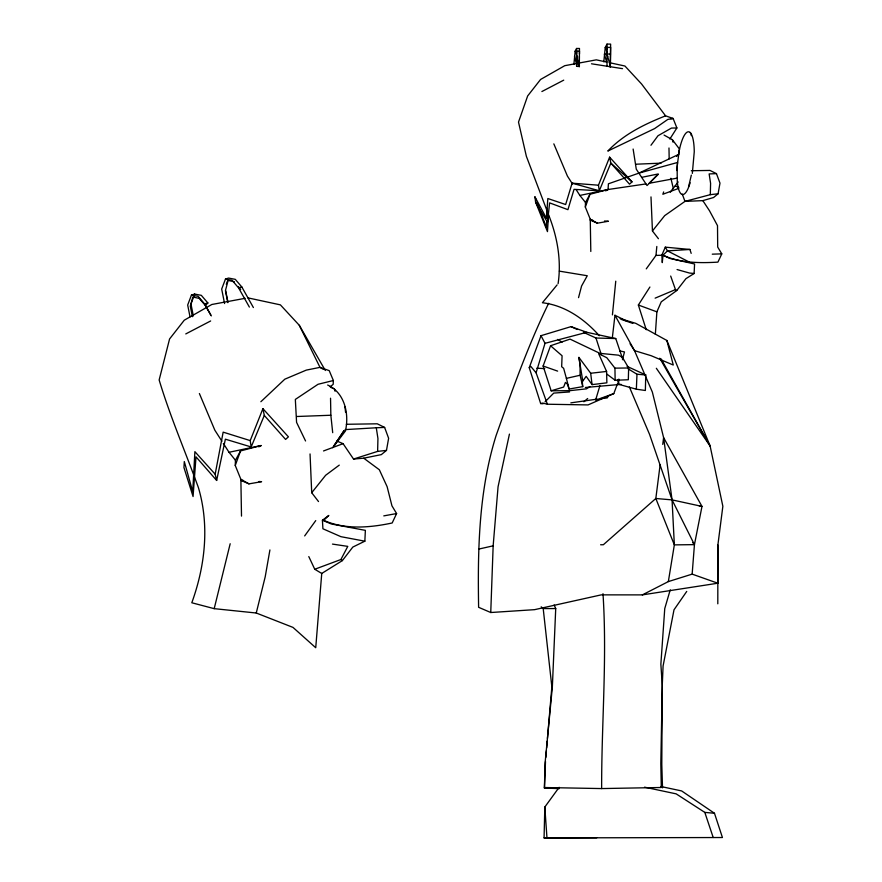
<?xml version="1.0" encoding="UTF-8"?>
<svg xmlns="http://www.w3.org/2000/svg" width="882" height="882" viewBox="0 0 882 882"><rect width="100%" height="100%" fill="white"/><g stroke="black" fill="none" stroke-linecap="round" stroke-linejoin="round"><path stroke-width="1.32" d="M670.243 589.815L664.752 608.569L660.861 664.19L662.283 685.546L660.816 763.481L661.291 787.494L601.645 788.574C601.469 723.626 607.246 658.589 602.99 593.696M548.637 303.298C527.8 345.976 512.023 390.836 496.114 435.51C478.728 491.076 477.625 549.585 478.617 607.301L490.745 612.516L534.602 609.66L601.237 594.865L642.339 594.887L717.805 583.222L717.882 545.032L722.854 506.279L710.12 446.016L666.869 340.474L635.779 323.352L620.101 318.611M717.882 545.032L717.805 603.817M579.265 65.896L579.474 51.112L576.574 51.112M603.795 61.795L605.273 47.419L607.003 44.1L610.631 44.1L610.333 67.297L610.631 47.419L607.003 47.419M577.126 64.386L577.269 57.749M559.276 788.618L544.426 788.078L545.076 763.062L552.352 686.968L555.726 608.569L554.139 604.986M660.805 786.501L681.643 790.933L714.475 813.27L722.435 837.525L544.073 837.9L544.811 807.041L559.155 787.306M336.935 441.077L343.076 443.668L353.528 459.048L377.617 451.397L377.937 438.497L376.283 427.77L345.105 429.611M627.124 366.405L645.756 374.949L645.359 390.494L636.352 389.194L618.657 384.298L617.444 379.8M690.176 182.806L688.114 188.472A31.52 8.147 -84.4 0 1 677.288 181.714L677.122 166.566L679.239 150.513A31.52 8.147 -84.4 0 1 688.622 131.782A31.52 8.147 -84.4 0 1 694.255 151.781L692.326 173.412M682.249 194.029L684.972 201.383L710.308 194.668L710.594 183.346L709.139 173.93L716.46 173.633L719.977 183.147L718.091 193.775L713.571 197.513L702.844 200.633L684.972 201.383L664.686 215.638L652.448 230.963L658.424 238.713M589.871 386.647L586.53 388.83L569.948 390.66L551.162 390.803L543.114 366.019L550.566 345.744L570.059 339.118L599.903 353.351L618.646 355.181L622.471 357.43L628.657 367.981L628.315 379.745L615.14 380.274L607.014 374.188M544.426 788.078L545.495 761.486M618.657 384.298L618.833 379.095M241.503 516.102L240.874 479.334L235.262 465.487L235.45 460.261L240.532 450.934L261.127 445.531L258.79 446.865M490.745 612.516L493.159 545.826L498.065 486.765L509.432 434.109M590.808 251.469L590.256 219.199L585.328 207.038L585.494 202.452L589.959 194.272L608.04 189.52L645.988 183.919M546.697 220.709L546.41 227.49L537.325 203.246M546.807 217.997L547.204 208.505M636.352 389.194L636.98 374.244L628.16 368.852M260.874 401.718L284.82 379.183L306.308 370.109L319.99 367.364L329.229 370.649L333.363 380.517L333.175 384.332L330.155 386.823M364.85 541.184L365.368 530.358L331.378 523.996L322.415 520.237L322.911 528.781L340.937 536.686L364.85 541.184L352.822 547.072L342.37 560.599L321.743 573.454L315.734 647.73L292.989 627.4L256.254 613.012L214.194 608.657L191.802 602.759C205.131 565.957 209.629 525.672 198.439 487.691C185.385 451.771 170.182 416.602 159.146 379.977L169.576 338.964L184.272 320.199L211.823 304.488L245.108 298.325M655.348 334.223L656.881 311.842L661.257 301.831L676.748 290.542L685.931 278.668L694.123 273.497L694.575 263.994L669.725 258.415L662.999 255.196L655.988 255.427L646.263 268.867M677.023 170.546L677.53 162.475L638.888 173.137L608.415 183.798L608.04 189.52L605.669 190.887M548.494 215.451L547.468 231.624L535.595 202.132L534.933 196.873L546.41 218.185L547.832 198.527L565.649 204.525L572.109 183.18L598.459 185.198L609.605 157.15L631.997 181.879L629.505 184.162L610.829 163.104L609.605 157.15M573.873 64.397L575.196 51.112L576.574 48.466L579.474 48.466L579.474 53.945M615.757 281.193L612.428 314.885M642.339 594.887L668.347 581.591L692.149 574.127L694.443 544.635L701.984 506.411L663.606 437.637L652.36 392.104L634.511 350.639L614.963 315.271L612.284 338.159M545.837 757.418L546.421 750.626M546.653 747.914L547.226 741.134M547.457 738.421L551.856 686.858L543.202 608.569L541.195 606.838M655.988 255.427L656.814 246.464M689.922 249.463L667.476 250.896L662.999 255.196L662.283 262.615L661.853 255.107L665.304 247.158L689.922 249.463L691.179 253.366M558.097 283.64C561.636 260.036 557.137 235.847 548.218 213.907M660.144 464.682L655.822 498.495L674.344 544.878L668.347 581.591M662.746 444.396L663.606 437.637L672.062 499.885L674.344 544.878L694.443 544.635L672.062 499.885L649.582 434.451L629.384 386.978M678.556 154.736L679.195 149.94M269.914 549.938L265.206 576.817L256.254 613.012M353.528 459.048L363.726 458.188L381.333 454.627L386.481 450.382L388.62 438.277L384.618 427.428L377.253 423.801L346.339 424.286M215.164 474.218L223.157 432.147L250.212 440.603L251.172 446.965L225.373 439.181L216.652 480.458L196.002 456.854L193.07 496.544L183.952 467.581L184.294 461.54L192.728 491.693L194.889 451.661L215.164 474.218L216.652 480.458M688.566 186.951L691.334 175.11M230.18 543.742L214.194 608.657M578.537 297.642L581.58 286.011L587.269 275.746L559.353 271.138M622.46 359.492L624.489 351.951L619.594 350.86M599.903 385.688L595.582 400.152L613.784 393.626L617.554 383.593M613.784 393.626L588.04 404.926L547.402 404.232L536.091 372.788L545.01 343.318L541.019 335.678L529.244 367.662L540.666 403.559L543.114 403.769M663.672 191.912L662.823 194.283L678.765 188.351M235.262 465.487L240.532 450.934M585.328 207.038L589.959 194.272M210.644 314.841L205.429 305.536L207.876 302.967L201.316 295.338L194.624 294.059L190.986 304.036L193.345 315.977M226.299 284.302L227.666 280.564M194.624 294.059L191.46 295.04L187.679 305.029L190.038 316.903M253.388 307.542L241.822 286.97L235.274 279.34L228.57 278.073L225.472 279.054L221.68 289.042L224.568 303.551M250.212 440.603L262.913 408.664L288.414 436.833L285.581 439.423L264.302 415.444L262.913 408.664M251.172 446.965L264.302 415.444M363.726 458.188L379.337 469.753L387.121 486.677L391.939 505.816L396.602 513.556L392.181 522.982C369.944 527.723 344.95 529.884 323.738 520.325L328.821 515.441L322.415 520.237M702.844 200.633L709.514 210.787L717.507 225.649L717.694 247.059L721.785 253.862L717.915 262.13C699.525 263.2 679.989 263.057 662.999 255.196M615.14 380.274L614.941 368.147L606.816 357.728L598.624 353.638L606.584 371.454L606.871 382.821L592.065 384.629L586.166 376.338L582.296 381.752L582.748 386.636L569.077 389.039L567.633 384.376L565.417 382.435L563.653 387.055L551.162 390.803M608.326 395.908L607.323 397.881L600.907 398.664M308.799 556.586L314.753 569.254L340.904 559.519L347.773 546.377L332.47 544.095M669.857 139.036L676.891 127.956L673.12 118.464L665.579 115.84L641.545 83.955L624.941 66.029L609.33 62.655M646.241 329.714L638.359 305.018L649.902 287.025M333.55 446.402L344.068 430.625L332.712 447.692M686.725 591.436L674.002 609.804L663.088 665.965L662.261 685.325L661.798 764.44L662.514 787.824M670.309 192.265L673.231 188.064L670.882 178.241M304.665 535.914L315.745 520.601M650.971 145.254L657.994 135.751L671.456 128.077L676.891 127.956M672.657 189.156L678.137 181.924M334.41 445.531L345.424 430.989C349.338 414.055 344.84 392.733 327.652 385.026M318.512 501.56L311.71 492.729L325.645 475.277L339.272 465.123M557.093 284.908L542.397 302.758C564.943 305.271 584.534 319.152 599.319 335.722M545.054 401.828L553.742 393.096L569.563 391.939M657.994 174.625L647.046 185.529L636.275 169.179L633.133 149.047M676.626 156.368L678.589 154.449L638.888 173.137M583.851 401.751L587.677 398.521M529.244 367.662L530.788 366.405L536.091 372.788M541.879 91.541L563.73 80.152M185.771 333.925L210.655 320.96M665.579 115.84C644.4 124.219 623.761 134.262 607.808 151.065L654.642 128.574L667.828 119.412L673.12 118.464L670.772 118.684M655.128 298.149L675.469 289.594L676.748 290.542M323.529 450.956L343.076 443.668M225.472 279.054L232.12 280.322L238.625 287.962L241.822 286.97M191.46 295.04L198.119 296.319L204.624 303.948L207.876 302.967M541.019 335.678L570.996 326.638L586.806 332.293L615.757 338.556L622.946 359.79M545.01 343.318L586.806 332.293M333.363 380.517L318.027 384.287L295.338 399.425L296.572 422.368L305.558 440.978M550.566 345.744L562.077 355.766L561.669 366.736L563.642 368.323L566.387 378.367L580.102 375.247L580.047 364.608L578.923 357.408L590.686 373.251L592.065 384.629M540.666 403.559L542.783 403.074L547.402 404.232M478.617 549.111L493.159 545.826M576.2 189.74L579.86 195.44L608.04 189.52M223.355 443.448L229.022 452.279L261.127 445.531M641.666 177.359L658.237 173.952L649.163 183.28L677.1 178.12M383.78 515.882L396.602 513.556M592.726 220.224L590.113 220.048L597.368 223.179L608.437 221.25L604.512 220.996M243.322 480.481L240.709 480.304L248.978 483.865L261.59 481.682L258.977 481.506M570.83 402.865L597.059 399.138M710.308 194.668L718.091 193.775M377.617 451.397L386.481 450.382M590.686 373.251L606.584 371.454M585.383 387.485L621.06 384.354M635.845 164.217L661.07 163.148M296.793 416.502L330.849 415.246L332.701 432.676M376.283 427.77L384.618 427.428M712.27 254.17L721.785 253.862M691.312 170.733L709.988 170.435L716.46 173.633M614.941 368.147L628.657 367.981M600.609 544.767L603.354 544.734L655.822 498.495L672.062 499.885L701.984 506.411L699.272 505.948M544.073 837.9L596.739 837.779M606.728 54.045L604.368 54.045L606.562 61.795M607.676 56.691L607.003 54.045L610.509 54.045M543.202 608.569L555.726 608.569M544.481 787.527L601.645 788.574M583.487 332.338L595.978 338.027L615.757 338.556M536.752 368.202L544.723 368.621M636.98 374.244L645.756 374.949M644.555 787.174L676.152 793.855L704.806 812.388L714.475 813.27M694.123 273.497L689.481 273.045L677.067 269.55M591.491 63.791L622.516 68.653M576.574 48.466L576.574 66.161L579.375 66.602L579.375 56.415M606.728 62.093L596.32 59.844L564.756 65.687L540.567 79.479L527.657 95.951L518.506 122.102L526.367 156.29L547.27 211.371M234.48 281.81L228.118 280.432L225.549 290.156L227.909 301.997M247.776 297.84L280.388 304.863L299.296 325.293L325.337 370.517M572.109 183.18L599.297 190.777L610.829 163.104L631.997 181.879M576.574 66.161L577.6 66.492M621.27 319.383L632.857 323.418M543.114 366.019L557.633 371.124M692.149 574.127L717.805 583.222M638.359 305.018L656.881 311.842M330.717 387.396L333.164 388.323M675.281 185.904L678.809 187.392M570.996 326.638L577.247 329.482M614.963 315.271L625.955 320.728M689.173 261.998L667.476 250.896L665.304 247.158M664.069 135.078L672.36 139.698L679.581 149.201M590.256 219.199L597.368 223.179M240.874 479.334L248.978 483.865M323.198 369.249L319.99 367.364L299.296 325.293M314.753 569.254L321.743 573.454M557.689 339.427L562.088 342.172M340.904 559.519L342.37 560.599M607.048 49.183L605.273 47.419L607.477 52.931M577.082 53.008L575.196 51.112L577.302 56.415M205.429 305.536L199.222 298.381L192.86 297.013L190.292 306.142L192.386 316.682M692.679 542.54L694.443 544.635M579.86 195.44L585.494 202.452M229.022 452.279L235.45 460.261M238.349 286.639L240.687 289.539M656.34 368.279L710.12 446.016L661.081 358.886M630.057 343.76L634.511 350.639L651.17 355.711L673.275 365.027L666.869 340.474M572.528 184.04L567.413 176.069L553.83 143.865M221.933 441.243L214.844 430.207L199.387 393.537M535.595 202.132L547.468 222.319L549.618 202.882L567.931 209.673L574.05 189.343L599.297 190.777L598.459 185.198M659.758 358.224L710.12 446.016M238.625 287.962L249.374 307.079M204.624 303.948L211.338 315.899M534.933 196.873L536.377 200.699M670.684 276.055L675.469 289.594M704.806 812.388L713.196 837.47M595.978 338.027L601.292 354.564M574.469 56.415L576.442 63.394M672.36 139.698L673.032 142.156M334.388 388.786L335.061 391.233M607.003 54.045L610.509 66.767M579.375 66.602L576.574 56.415L577.181 58.807M566.387 378.367L569.077 389.039M580.102 375.247L582.748 386.636M225.45 290.696L227.821 302.636M578.923 357.408L582.737 380.87M344.983 406.867L345.557 412.258M544.811 807.041L546.972 837.9M650.993 196.906L652.448 230.963M310.045 453.943L311.71 492.729M668.986 147.989L669.173 158.859M330.541 398.223L330.849 415.246M607.003 44.1L607.003 66.216M689.9 132.465A30.991 4.377 -82 0 1 691.323 135.652"/></g></svg>
